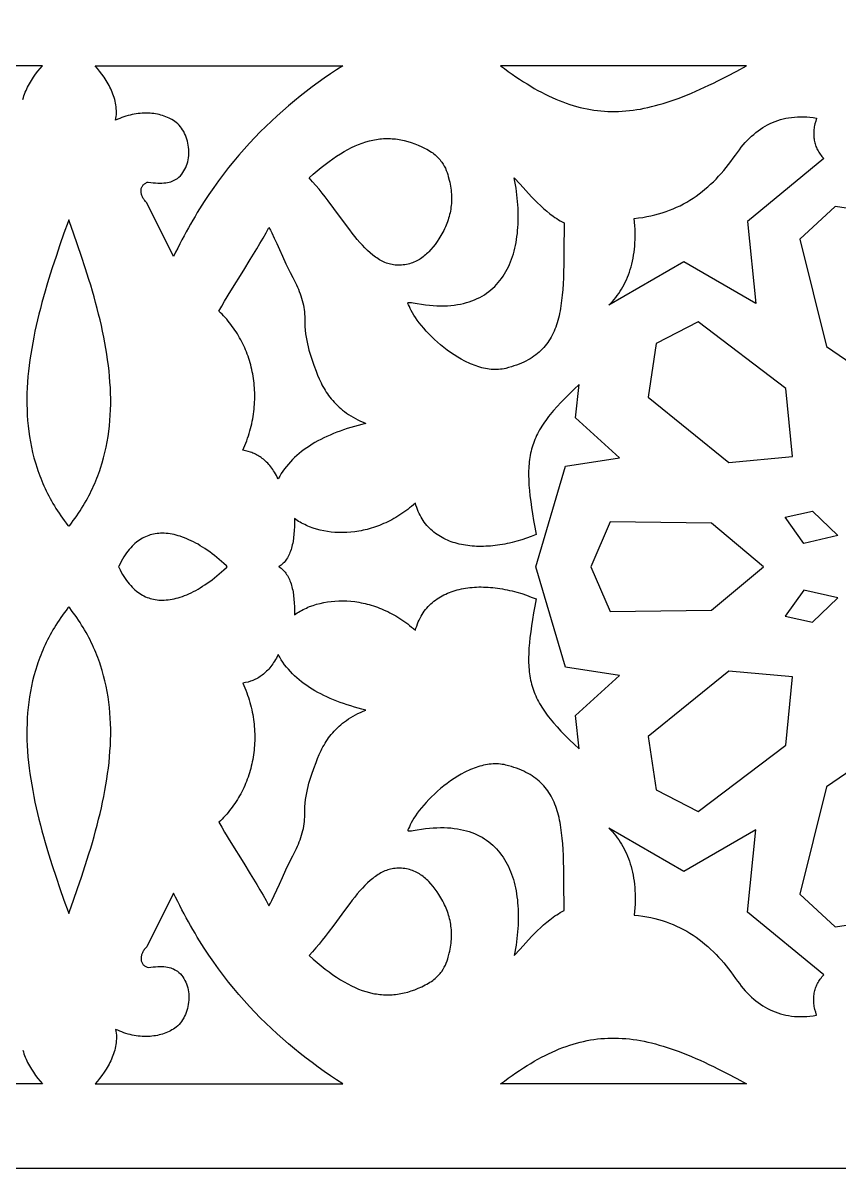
# Model space of a CAD drawing. Extents: x -580 to 580, y -400 to 400.
# Drawn here: x 354.8 to 402.9, y -365 to -297.5 of the extents above; entities that cross this region are included whole.
import ezdxf

# ---------------------------------------------------------------- set-up
doc = ezdxf.new("R2010")
doc.units = 0
doc.layers.add('LAYER_1', color=18, linetype='CONTINUOUS')
doc.layers.add('LAYER_2', color=174, linetype='CONTINUOUS')

msp = doc.modelspace()

# ---------------------------------------------------------------- linework, layer by layer
at = {"layer": 'LAYER_1'}
for points in [[(354.78, -302.03), (354.811, -301.923), (354.845, -301.817), (354.882, -301.712), (354.923, -301.608), (354.967, -301.505), (355.013, -301.403), (355.062, -301.303), (355.114, -301.203), (355.168, -301.105), (355.283, -300.912), (355.405, -300.726), (355.533, -300.545), (355.665, -300.37), (355.801, -300.202), (355.94, -300.041), (341.341, -300.041)], [(354.78, -358.051), (354.811, -358.158), (354.845, -358.264), (354.882, -358.369), (354.923, -358.473), (354.967, -358.576), (355.013, -358.678), (355.062, -358.779), (355.114, -358.878), (355.168, -358.976), (355.283, -359.169), (355.405, -359.356), (355.533, -359.537), (355.665, -359.711), (355.801, -359.879), (355.94, -360.041), (341.341, -360.041)]]:
    msp.add_lwpolyline(points, dxfattribs=at)
for points in [[(373.63, -300.041), (373.265, -300.282), (372.902, -300.528), (372.542, -300.779), (372.184, -301.035), (371.829, -301.297), (371.477, -301.565), (371.128, -301.838), (370.782, -302.118), (370.438, -302.405), (370.099, -302.698), (369.762, -302.998), (369.429, -303.305), (369.1, -303.619), (368.774, -303.941), (368.452, -304.271), (368.134, -304.609), (367.82, -304.955), (367.51, -305.31), (367.204, -305.673), (366.903, -306.045), (366.606, -306.426), (366.314, -306.817), (366.026, -307.217), (365.743, -307.627), (365.465, -308.047), (365.328, -308.261), (365.192, -308.478), (365.058, -308.697), (364.925, -308.919), (364.793, -309.143), (364.662, -309.37), (364.533, -309.6), (364.405, -309.833), (364.278, -310.068), (364.153, -310.307), (364.029, -310.548), (363.906, -310.792), (363.785, -311.039), (363.666, -311.289), (362.083, -308.114), (362.043, -308.075), (362.005, -308.035), (361.969, -307.994), (361.936, -307.952), (361.906, -307.909), (361.878, -307.865), (361.852, -307.82), (361.829, -307.775), (361.809, -307.73), (361.791, -307.685), (361.776, -307.639), (361.764, -307.593), (361.755, -307.548), (361.748, -307.503), (361.745, -307.458), (361.744, -307.414), (361.746, -307.371), (361.751, -307.328), (361.76, -307.286), (361.771, -307.246), (361.786, -307.207), (361.803, -307.169), (361.824, -307.133), (361.848, -307.098), (361.876, -307.065), (361.907, -307.034), (361.941, -307.005), (361.979, -306.978), (362.02, -306.954), (362.064, -306.932), (362.113, -306.912), (362.164, -306.895), (362.315, -306.918), (362.459, -306.936), (362.597, -306.949), (362.729, -306.957), (362.855, -306.96), (362.975, -306.959), (363.089, -306.952), (363.198, -306.941), (363.302, -306.925), (363.4, -306.904), (363.494, -306.879), (363.582, -306.848), (363.666, -306.813), (363.744, -306.773), (363.819, -306.729), (363.889, -306.679), (363.98, -306.604), (364.063, -306.523), (364.141, -306.436), (364.211, -306.344), (364.275, -306.246), (364.332, -306.144), (364.382, -306.039), (364.426, -305.929), (364.464, -305.816), (364.496, -305.701), (364.521, -305.583), (364.54, -305.463), (364.553, -305.341), (364.56, -305.219), (364.561, -305.096), (364.556, -304.973), (364.545, -304.85), (364.528, -304.728), (364.506, -304.606), (364.478, -304.487), (364.445, -304.369), (364.406, -304.253), (364.362, -304.141), (364.312, -304.032), (364.257, -303.926), (364.197, -303.824), (364.132, -303.727), (364.062, -303.635), (363.986, -303.549), (363.906, -303.468), (363.821, -303.393), (363.731, -303.325), (363.651, -303.272), (363.568, -303.221), (363.483, -303.174), (363.394, -303.129), (363.303, -303.087), (363.21, -303.048), (363.114, -303.013), (363.016, -302.98), (362.915, -302.951), (362.813, -302.925), (362.708, -302.902), (362.602, -302.883), (362.494, -302.866), (362.384, -302.854), (362.273, -302.844), (362.16, -302.839), (362.046, -302.836), (361.931, -302.838), (361.815, -302.843), (361.697, -302.851), (361.579, -302.864), (361.46, -302.88), (361.34, -302.9), (361.22, -302.923), (361.099, -302.951), (360.977, -302.983), (360.856, -303.018), (360.734, -303.058), (360.612, -303.102), (360.49, -303.149), (360.369, -303.201), (360.247, -303.258), (360.267, -303.143), (360.28, -303.029), (360.289, -302.915), (360.293, -302.802), (360.291, -302.69), (360.286, -302.578), (360.275, -302.467), (360.26, -302.356), (360.241, -302.247), (360.218, -302.138), (360.191, -302.03), (360.161, -301.923), (360.127, -301.817), (360.089, -301.712), (360.049, -301.608), (360.005, -301.505), (359.958, -301.403), (359.909, -301.303), (359.857, -301.203), (359.803, -301.105), (359.689, -300.912), (359.567, -300.726), (359.439, -300.545), (359.306, -300.37), (359.17, -300.202), (359.032, -300.041)], [(382.936, -300.041), (383.164, -300.212), (383.391, -300.378), (383.615, -300.538), (383.838, -300.692), (384.058, -300.84), (384.277, -300.983), (384.494, -301.12), (384.71, -301.251), (384.924, -301.377), (385.137, -301.497), (385.349, -301.611), (385.559, -301.72), (385.768, -301.823), (385.977, -301.921), (386.184, -302.013), (386.391, -302.099), (386.597, -302.18), (386.803, -302.256), (387.008, -302.326), (387.213, -302.39), (387.417, -302.449), (387.622, -302.503), (387.826, -302.551), (388.031, -302.593), (388.235, -302.631), (388.44, -302.662), (388.645, -302.689), (388.851, -302.71), (389.058, -302.726), (389.265, -302.737), (389.472, -302.742), (389.681, -302.742), (389.891, -302.736), (390.101, -302.726), (390.313, -302.71), (390.526, -302.689), (390.741, -302.662), (390.957, -302.631), (391.175, -302.594), (391.394, -302.552), (391.615, -302.505), (391.838, -302.453), (392.063, -302.396), (392.291, -302.334), (392.52, -302.266), (392.752, -302.194), (392.986, -302.116), (393.222, -302.034), (393.462, -301.946), (393.703, -301.853), (393.948, -301.756), (394.196, -301.653), (394.447, -301.546), (394.7, -301.433), (394.957, -301.316), (395.218, -301.194), (395.481, -301.066), (395.749, -300.934), (396.02, -300.797), (396.294, -300.656), (396.855, -300.358), (397.432, -300.041)], [(389.319, -314.152), (389.424, -314.044), (389.526, -313.934), (389.624, -313.82), (389.719, -313.703), (389.811, -313.583), (389.899, -313.46), (389.984, -313.334), (390.065, -313.205), (390.143, -313.072), (390.216, -312.937), (390.287, -312.798), (390.353, -312.655), (390.415, -312.509), (390.474, -312.36), (390.529, -312.207), (390.58, -312.051), (390.627, -311.891), (390.669, -311.728), (390.708, -311.561), (390.743, -311.39), (390.773, -311.215), (390.799, -311.037), (390.821, -310.855), (390.839, -310.669), (390.852, -310.479), (390.861, -310.286), (390.865, -310.088), (390.865, -309.886), (390.86, -309.68), (390.851, -309.47), (390.837, -309.256), (390.818, -309.038), (391.068, -309.011), (391.312, -308.978), (391.552, -308.937), (391.788, -308.891), (392.019, -308.837), (392.245, -308.778), (392.467, -308.711), (392.685, -308.639), (392.898, -308.561), (393.107, -308.476), (393.312, -308.386), (393.513, -308.29), (393.71, -308.188), (393.903, -308.081), (394.092, -307.968), (394.277, -307.85), (394.459, -307.726), (394.637, -307.597), (394.811, -307.464), (394.982, -307.325), (395.15, -307.181), (395.314, -307.032), (395.475, -306.879), (395.632, -306.721), (395.787, -306.559), (395.938, -306.392), (396.086, -306.221), (396.232, -306.046), (396.374, -305.866), (396.514, -305.683), (396.651, -305.496), (396.785, -305.305), (396.896, -305.148), (397.008, -304.997), (397.123, -304.851), (397.239, -304.71), (397.357, -304.575), (397.478, -304.445), (397.601, -304.321), (397.726, -304.202), (397.853, -304.088), (397.983, -303.98), (398.115, -303.878), (398.25, -303.781), (398.387, -303.69), (398.527, -303.605), (398.67, -303.526), (398.815, -303.453), (398.963, -303.386), (399.114, -303.325), (399.268, -303.269), (399.425, -303.22), (399.585, -303.178), (399.748, -303.141), (399.914, -303.111), (400.084, -303.087), (400.257, -303.069), (400.433, -303.058), (400.612, -303.053), (400.795, -303.055), (400.981, -303.064), (401.171, -303.079), (401.365, -303.101), (401.562, -303.13), (401.506, -303.306), (401.461, -303.477), (401.443, -303.562), (401.427, -303.646), (401.414, -303.729), (401.404, -303.811), (401.397, -303.892), (401.392, -303.972), (401.39, -304.051), (401.39, -304.13), (401.394, -304.207), (401.4, -304.284), (401.409, -304.36), (401.421, -304.434), (401.435, -304.508), (401.452, -304.581), (401.472, -304.654), (401.495, -304.725), (401.52, -304.795), (401.548, -304.865), (401.579, -304.933), (401.612, -305.001), (401.649, -305.068), (401.688, -305.134), (401.729, -305.199), (401.774, -305.263), (401.821, -305.326), (401.871, -305.389), (401.924, -305.45), (401.979, -305.511), (397.481, -309.214), (397.981, -314.064), (393.733, -311.595)], [(371.661, -306.657), (371.899, -306.441), (372.134, -306.235), (372.366, -306.041), (372.596, -305.857), (372.823, -305.683), (373.048, -305.521), (373.271, -305.368), (373.492, -305.227), (373.711, -305.096), (373.928, -304.975), (374.144, -304.865), (374.358, -304.766), (374.571, -304.677), (374.782, -304.598), (374.992, -304.529), (375.201, -304.471), (375.409, -304.423), (375.513, -304.403), (375.617, -304.386), (375.72, -304.371), (375.823, -304.358), (375.926, -304.348), (376.029, -304.341), (376.132, -304.336), (376.235, -304.334), (376.337, -304.334), (376.44, -304.337), (376.542, -304.342), (376.645, -304.35), (376.747, -304.36), (376.85, -304.373), (376.952, -304.388), (377.054, -304.406), (377.259, -304.449), (377.465, -304.502), (377.67, -304.565), (377.876, -304.638), (378.083, -304.721), (378.29, -304.813), (378.498, -304.916), (378.595, -304.967), (378.686, -305.02), (378.774, -305.074), (378.856, -305.129), (378.934, -305.185), (379.009, -305.241), (379.079, -305.299), (379.145, -305.357), (379.207, -305.417), (379.266, -305.476), (379.321, -305.537), (379.372, -305.597), (379.421, -305.658), (379.466, -305.72), (379.548, -305.843), (379.62, -305.966), (379.681, -306.089), (379.734, -306.211), (379.78, -306.332), (379.82, -306.45), (379.854, -306.565), (379.911, -306.784), (379.939, -306.904), (379.964, -307.023), (379.985, -307.141), (380.003, -307.258), (380.018, -307.374), (380.03, -307.49), (380.039, -307.605), (380.044, -307.719), (380.046, -307.832), (380.046, -307.945), (380.042, -308.056), (380.035, -308.167), (380.025, -308.277), (380.012, -308.387), (379.997, -308.496), (379.978, -308.604), (379.956, -308.711), (379.932, -308.818), (379.904, -308.924), (379.874, -309.029), (379.841, -309.133), (379.806, -309.237), (379.767, -309.34), (379.726, -309.443), (379.682, -309.545), (379.635, -309.646), (379.586, -309.747), (379.534, -309.847), (379.48, -309.946), (379.423, -310.045), (379.301, -310.241), (379.189, -310.408), (379.074, -310.569), (378.955, -310.722), (378.833, -310.868), (378.706, -311.006), (378.641, -311.072), (378.574, -311.135), (378.507, -311.196), (378.438, -311.255), (378.367, -311.31), (378.296, -311.364), (378.222, -311.414), (378.147, -311.462), (378.071, -311.507), (377.992, -311.549), (377.912, -311.589), (377.83, -311.625), (377.747, -311.658), (377.661, -311.687), (377.574, -311.714), (377.484, -311.737), (377.393, -311.756), (377.299, -311.772), (377.203, -311.784), (377.105, -311.793), (377.005, -311.798), (376.902, -311.799), (376.811, -311.796), (376.721, -311.789), (376.632, -311.779), (376.544, -311.764), (376.457, -311.746), (376.371, -311.724), (376.286, -311.698), (376.202, -311.669), (376.118, -311.637), (376.036, -311.601), (375.954, -311.561), (375.873, -311.519), (375.793, -311.473), (375.713, -311.424), (375.634, -311.373), (375.555, -311.318), (375.477, -311.26), (375.4, -311.2), (375.246, -311.071), (375.094, -310.932), (374.942, -310.783), (374.792, -310.624), (374.642, -310.458), (374.492, -310.283), (374.343, -310.101), (374.192, -309.912), (374.041, -309.717), (373.735, -309.31), (373.1, -308.447), (372.765, -308.001), (372.592, -307.776), (372.415, -307.551), (372.234, -307.325), (372.048, -307.101), (371.857, -306.878)], [(378.027, -314.056), (378.27, -314.096), (378.507, -314.129), (378.738, -314.155), (378.964, -314.174), (379.184, -314.186), (379.398, -314.191), (379.608, -314.19), (379.811, -314.182), (380.009, -314.168), (380.202, -314.147), (380.39, -314.12), (380.572, -314.087), (380.749, -314.048), (380.921, -314.003), (381.087, -313.953), (381.249, -313.896), (381.405, -313.835), (381.556, -313.767), (381.703, -313.695), (381.844, -313.617), (381.98, -313.534), (382.112, -313.446), (382.239, -313.353), (382.36, -313.255), (382.477, -313.153), (382.59, -313.046), (382.697, -312.935), (382.8, -312.819), (382.899, -312.699), (382.992, -312.575), (383.082, -312.446), (383.166, -312.314), (383.247, -312.178), (383.322, -312.039), (383.394, -311.895), (383.461, -311.749), (383.524, -311.598), (383.582, -311.445), (383.637, -311.288), (383.687, -311.128), (383.733, -310.966), (383.775, -310.8), (383.812, -310.632), (383.846, -310.461), (383.876, -310.288), (383.902, -310.112), (383.924, -309.934), (383.942, -309.753), (383.956, -309.571), (383.967, -309.386), (383.974, -309.2), (383.977, -309.012), (383.976, -308.822), (383.972, -308.631), (383.964, -308.438), (383.953, -308.244), (383.938, -308.049), (383.919, -307.853), (383.897, -307.655), (383.872, -307.457), (383.844, -307.258), (383.812, -307.058), (383.777, -306.858), (383.738, -306.657), (384.086, -307.032), (384.427, -307.403), (384.766, -307.767), (384.937, -307.944), (385.11, -308.118), (385.286, -308.287), (385.467, -308.452), (385.652, -308.611), (385.842, -308.764), (386.039, -308.911), (386.14, -308.982), (386.243, -309.051), (386.347, -309.118), (386.454, -309.182), (386.563, -309.245), (386.675, -309.306), (386.671, -311.013), (386.667, -311.412), (386.661, -311.799), (386.652, -312.175), (386.64, -312.54), (386.622, -312.893), (386.599, -313.236), (386.57, -313.567), (386.535, -313.886), (386.491, -314.194), (386.466, -314.344), (386.44, -314.491), (386.41, -314.635), (386.379, -314.777), (386.345, -314.915), (386.308, -315.051), (386.269, -315.184), (386.227, -315.313), (386.182, -315.441), (386.135, -315.565), (386.084, -315.686), (386.03, -315.805), (385.973, -315.92), (385.913, -316.033), (385.85, -316.143), (385.782, -316.25), (385.712, -316.354), (385.638, -316.455), (385.56, -316.554), (385.478, -316.649), (385.392, -316.742), (385.302, -316.832), (385.208, -316.918), (385.11, -317.002), (385.007, -317.084), (384.901, -317.162), (384.789, -317.237), (384.673, -317.31), (384.553, -317.379), (384.428, -317.446), (384.297, -317.51), (384.162, -317.571), (384.022, -317.629), (383.877, -317.684), (383.726, -317.736), (383.57, -317.785), (383.409, -317.832), (383.242, -317.875), (383.137, -317.899), (383.031, -317.917), (382.924, -317.931), (382.816, -317.941), (382.708, -317.946), (382.599, -317.947), (382.489, -317.943), (382.379, -317.935), (382.269, -317.923), (382.159, -317.907), (382.048, -317.888), (381.937, -317.865), (381.826, -317.838), (381.715, -317.808), (381.604, -317.774), (381.494, -317.737), (381.383, -317.697), (381.273, -317.654), (381.163, -317.608), (381.053, -317.559), (380.944, -317.508), (380.835, -317.454), (380.619, -317.338), (380.406, -317.214), (380.197, -317.082), (379.991, -316.942), (379.79, -316.796), (379.594, -316.645), (379.403, -316.49), (379.219, -316.331), (379.041, -316.169), (378.87, -316.005), (378.707, -315.841), (378.552, -315.677), (378.406, -315.513), (378.269, -315.352), (378.142, -315.193), (378.025, -315.038), (377.919, -314.887), (377.825, -314.742), (377.742, -314.603), (377.672, -314.471), (377.615, -314.348), (377.587, -314.284), (377.558, -314.227), (377.508, -314.133), (377.489, -314.095), (377.476, -314.063), (377.471, -314.037), (377.472, -314.026), (377.475, -314.017), (377.482, -314.009), (377.491, -314.003), (377.518, -313.994), (377.559, -313.991), (377.616, -313.994), (377.69, -314.001), (377.782, -314.015)], [(406.988, -315.054), (405.441, -308.75), (402.647, -308.347), (400.58, -310.262), (402.151, -316.596), (405.185, -318.67)], [(357.486, -327.127), (357.516, -327.163), (357.539, -327.134), (357.648, -326.992), (357.754, -326.848), (357.858, -326.705), (357.958, -326.561), (358.056, -326.416), (358.151, -326.271), (358.243, -326.126), (358.332, -325.981), (358.418, -325.835), (358.502, -325.688), (358.583, -325.542), (358.662, -325.394), (358.737, -325.247), (358.811, -325.099), (358.881, -324.951), (358.95, -324.802), (359.015, -324.653), (359.078, -324.504), (359.139, -324.354), (359.197, -324.203), (359.253, -324.053), (359.307, -323.902), (359.357, -323.753), (359.454, -323.446), (359.541, -323.14), (359.619, -322.833), (359.688, -322.524), (359.749, -322.213), (359.802, -321.901), (359.846, -321.587), (359.883, -321.271), (359.912, -320.954), (359.934, -320.635), (359.948, -320.314), (359.955, -319.993), (359.955, -319.669), (359.948, -319.345), (359.935, -319.018), (359.915, -318.691), (359.889, -318.362), (359.857, -318.032), (359.819, -317.701), (359.776, -317.369), (359.727, -317.036), (359.672, -316.702), (359.612, -316.367), (359.548, -316.031), (359.479, -315.694), (359.405, -315.357), (359.327, -315.019), (359.244, -314.681), (359.158, -314.342), (359.068, -314.002), (358.974, -313.662), (358.877, -313.322), (358.777, -312.982), (358.674, -312.642), (358.46, -311.96), (358.237, -311.278), (358.006, -310.597), (357.769, -309.918), (357.528, -309.239), (357.488, -309.129), (357.486, -309.134), (357.483, -309.129), (357.443, -309.239), (357.202, -309.918), (356.966, -310.597), (356.735, -311.278), (356.512, -311.96), (356.297, -312.642), (356.194, -312.982), (356.094, -313.322), (355.997, -313.662), (355.904, -314.002), (355.814, -314.342), (355.727, -314.681), (355.645, -315.019), (355.567, -315.357), (355.493, -315.694), (355.424, -316.031), (355.359, -316.367), (355.299, -316.702), (355.245, -317.036), (355.196, -317.369), (355.152, -317.701), (355.114, -318.032), (355.082, -318.362), (355.056, -318.691), (355.036, -319.018), (355.023, -319.345), (355.016, -319.669), (355.017, -319.993), (355.024, -320.314), (355.038, -320.635), (355.059, -320.954), (355.089, -321.271), (355.125, -321.587), (355.17, -321.901), (355.223, -322.213), (355.284, -322.524), (355.353, -322.833), (355.431, -323.14), (355.517, -323.446), (355.614, -323.753), (355.664, -323.902), (355.718, -324.053), (355.774, -324.203), (355.832, -324.354), (355.893, -324.504), (355.956, -324.653), (356.022, -324.802), (356.09, -324.951), (356.161, -325.099), (356.234, -325.247), (356.31, -325.394), (356.388, -325.542), (356.469, -325.688), (356.553, -325.835), (356.64, -325.981), (356.729, -326.126), (356.821, -326.271), (356.916, -326.416), (357.013, -326.561), (357.114, -326.705), (357.217, -326.848), (357.323, -326.992), (357.433, -327.134), (357.455, -327.163)], [(366.331, -314.505), (366.499, -314.213), (366.673, -313.917), (367.037, -313.316), (367.799, -312.084), (368.185, -311.46), (368.565, -310.832), (368.751, -310.519), (368.933, -310.205), (369.11, -309.893), (369.282, -309.582), (369.365, -309.736), (369.444, -309.888), (369.593, -310.195), (369.74, -310.516), (369.897, -310.866), (370.075, -311.259), (370.284, -311.708), (370.536, -312.229), (370.682, -312.521), (370.843, -312.836), (370.904, -312.96), (370.963, -313.086), (371.019, -313.215), (371.072, -313.345), (371.121, -313.476), (371.167, -313.609), (371.209, -313.742), (371.247, -313.876), (371.281, -314.011), (371.311, -314.146), (371.336, -314.281), (371.358, -314.415), (371.374, -314.549), (371.386, -314.682), (371.393, -314.814), (371.395, -314.944), (371.397, -315.181), (371.407, -315.408), (371.423, -315.627), (371.446, -315.838), (371.474, -316.041), (371.508, -316.239), (371.547, -316.43), (371.591, -316.617), (371.639, -316.8), (371.691, -316.98), (371.746, -317.157), (371.804, -317.332), (371.927, -317.681), (372.057, -318.033), (372.149, -318.268), (372.246, -318.499), (372.352, -318.726), (372.408, -318.837), (372.467, -318.947), (372.528, -319.056), (372.592, -319.164), (372.659, -319.27), (372.728, -319.375), (372.801, -319.478), (372.878, -319.58), (372.957, -319.681), (373.041, -319.779), (373.128, -319.877), (373.219, -319.972), (373.314, -320.066), (373.413, -320.158), (373.517, -320.249), (373.626, -320.338), (373.739, -320.425), (373.857, -320.51), (373.979, -320.593), (374.108, -320.674), (374.241, -320.753), (374.38, -320.83), (374.524, -320.905), (374.674, -320.978), (374.831, -321.049), (374.993, -321.118), (374.765, -321.175), (374.541, -321.234), (374.321, -321.295), (374.104, -321.36), (373.892, -321.426), (373.683, -321.496), (373.479, -321.569), (373.278, -321.644), (373.082, -321.722), (372.89, -321.803), (372.702, -321.886), (372.519, -321.973), (372.339, -322.063), (372.164, -322.156), (371.994, -322.251), (371.828, -322.35), (371.667, -322.452), (371.51, -322.557), (371.358, -322.666), (371.211, -322.777), (371.068, -322.892), (370.93, -323.01), (370.797, -323.132), (370.669, -323.256), (370.546, -323.385), (370.428, -323.516), (370.315, -323.651), (370.207, -323.79), (370.105, -323.932), (370.008, -324.078), (369.916, -324.228), (369.829, -324.381), (369.777, -324.281), (369.725, -324.184), (369.671, -324.091), (369.617, -324.001), (369.561, -323.915), (369.505, -323.833), (369.447, -323.753), (369.389, -323.677), (369.33, -323.604), (369.27, -323.534), (369.209, -323.468), (369.147, -323.404), (369.084, -323.344), (369.02, -323.286), (368.956, -323.232), (368.891, -323.18), (368.825, -323.131), (368.758, -323.085), (368.69, -323.042), (368.622, -323.001), (368.552, -322.963), (368.483, -322.928), (368.412, -322.895), (368.341, -322.865), (368.269, -322.837), (368.196, -322.811), (368.049, -322.767), (367.899, -322.732), (367.747, -322.705), (367.809, -322.564), (367.868, -322.422), (367.924, -322.28), (367.977, -322.137), (368.027, -321.995), (368.075, -321.852), (368.119, -321.71), (368.161, -321.567), (368.199, -321.424), (368.235, -321.281), (368.268, -321.138), (368.298, -320.995), (368.325, -320.853), (368.35, -320.71), (368.372, -320.568), (368.391, -320.426), (368.407, -320.284), (368.42, -320.142), (368.431, -320.001), (368.439, -319.86), (368.444, -319.719), (368.447, -319.579), (368.447, -319.439), (368.444, -319.299), (368.439, -319.161), (368.431, -319.022), (368.42, -318.885), (368.407, -318.748), (368.391, -318.611), (368.373, -318.475), (368.352, -318.34), (368.329, -318.206), (368.303, -318.072), (368.274, -317.94), (368.243, -317.808), (368.21, -317.677), (368.174, -317.547), (368.136, -317.417), (368.095, -317.289), (368.052, -317.162), (368.006, -317.036), (367.958, -316.911), (367.908, -316.787), (367.856, -316.664), (367.801, -316.543), (367.743, -316.423), (367.684, -316.304), (367.622, -316.186), (367.557, -316.069), (367.491, -315.954), (367.422, -315.841), (367.351, -315.728), (367.278, -315.618), (367.203, -315.508), (367.125, -315.4), (367.045, -315.294), (366.963, -315.19), (366.879, -315.087), (366.793, -314.985), (366.705, -314.886), (366.614, -314.788), (366.522, -314.692), (366.427, -314.597)], [(399.752, -319.057), (394.572, -315.14), (392.1, -316.415), (391.637, -319.564), (396.388, -323.415), (400.144, -323.073)], [(369.866, -329.558), (369.875, -329.563), (369.866, -329.569), (369.884, -329.569), (369.948, -329.612), (370.01, -329.658), (370.069, -329.709), (370.126, -329.763), (370.18, -329.82), (370.232, -329.881), (370.281, -329.946), (370.327, -330.013), (370.371, -330.084), (370.412, -330.158), (370.452, -330.235), (370.488, -330.315), (370.523, -330.398), (370.555, -330.484), (370.585, -330.572), (370.613, -330.663), (370.638, -330.756), (370.661, -330.852), (370.683, -330.95), (370.702, -331.051), (370.734, -331.258), (370.758, -331.474), (370.774, -331.697), (370.784, -331.926), (370.786, -332.162), (370.781, -332.403), (370.863, -332.346), (370.947, -332.29), (371.033, -332.237), (371.121, -332.185), (371.21, -332.135), (371.301, -332.088), (371.394, -332.042), (371.488, -331.998), (371.584, -331.956), (371.681, -331.917), (371.88, -331.844), (372.085, -331.779), (372.294, -331.722), (372.509, -331.675), (372.727, -331.636), (372.95, -331.606), (373.176, -331.585), (373.405, -331.574), (373.638, -331.572), (373.873, -331.579), (374.11, -331.596), (374.349, -331.623), (374.59, -331.66), (374.711, -331.683), (374.831, -331.708), (374.953, -331.735), (375.074, -331.765), (375.195, -331.798), (375.317, -331.833), (375.438, -331.871), (375.56, -331.912), (375.681, -331.955), (375.802, -332.001), (375.924, -332.05), (376.044, -332.101), (376.165, -332.155), (376.285, -332.212), (376.405, -332.272), (376.525, -332.335), (376.644, -332.4), (376.763, -332.468), (376.881, -332.54), (376.999, -332.614), (377.116, -332.691), (377.232, -332.77), (377.348, -332.853), (377.462, -332.939), (377.576, -333.028), (377.69, -333.12), (377.802, -333.214), (377.914, -333.312), (377.95, -333.184), (377.99, -333.059), (378.034, -332.937), (378.081, -332.819), (378.132, -332.705), (378.187, -332.594), (378.245, -332.487), (378.307, -332.383), (378.372, -332.282), (378.44, -332.185), (378.511, -332.091), (378.586, -332.001), (378.664, -331.914), (378.744, -331.83), (378.828, -331.75), (378.914, -331.672), (379.003, -331.599), (379.095, -331.528), (379.19, -331.461), (379.287, -331.396), (379.386, -331.335), (379.488, -331.278), (379.592, -331.223), (379.699, -331.172), (379.808, -331.123), (379.919, -331.078), (380.032, -331.036), (380.147, -330.997), (380.264, -330.961), (380.383, -330.928), (380.503, -330.898), (380.626, -330.87), (380.75, -330.846), (380.875, -330.825), (381.002, -330.807), (381.131, -330.792), (381.261, -330.779), (381.392, -330.77), (381.524, -330.763), (381.658, -330.759), (381.792, -330.758), (381.928, -330.76), (382.065, -330.764), (382.202, -330.772), (382.34, -330.782), (382.479, -330.794), (382.619, -330.81), (382.759, -330.828), (382.9, -330.849), (383.041, -330.872), (383.183, -330.898), (383.325, -330.927), (383.467, -330.958), (383.609, -330.992), (383.894, -331.067), (384.179, -331.152), (384.462, -331.247), (384.745, -331.352), (385.026, -331.466), (384.949, -331.888), (384.879, -332.291), (384.815, -332.676), (384.758, -333.044), (384.709, -333.396), (384.667, -333.733), (384.633, -334.056), (384.608, -334.366), (384.592, -334.663), (384.585, -334.95), (384.585, -335.089), (384.588, -335.226), (384.593, -335.36), (384.6, -335.492), (384.611, -335.622), (384.624, -335.751), (384.639, -335.877), (384.658, -336.001), (384.679, -336.124), (384.703, -336.245), (384.73, -336.365), (384.76, -336.484), (384.793, -336.601), (384.829, -336.718), (384.868, -336.833), (384.91, -336.948), (384.956, -337.062), (385.005, -337.175), (385.057, -337.288), (385.112, -337.4), (385.171, -337.513), (385.233, -337.625), (385.299, -337.737), (385.368, -337.849), (385.441, -337.962), (385.517, -338.075), (385.597, -338.188), (385.681, -338.302), (385.769, -338.417), (385.86, -338.532), (386.055, -338.766), (386.265, -339.005), (386.492, -339.249), (386.735, -339.5), (386.996, -339.758), (387.274, -340.025), (387.57, -340.301), (387.355, -338.334), (389.938, -335.98), (386.752, -335.483), (385.019, -329.563), (386.752, -323.643), (389.938, -323.146), (387.355, -320.793), (387.57, -318.826), (387.274, -319.102), (386.996, -319.369), (386.735, -319.627), (386.492, -319.878), (386.265, -320.122), (386.055, -320.361), (385.86, -320.595), (385.769, -320.71), (385.681, -320.825), (385.597, -320.939), (385.517, -321.052), (385.441, -321.165), (385.368, -321.277), (385.299, -321.39), (385.233, -321.502), (385.171, -321.614), (385.112, -321.726), (385.057, -321.839), (385.005, -321.952), (384.956, -322.065), (384.91, -322.179), (384.868, -322.294), (384.829, -322.409), (384.793, -322.525), (384.76, -322.643), (384.73, -322.761), (384.703, -322.881), (384.679, -323.003), (384.658, -323.125), (384.639, -323.25), (384.624, -323.376), (384.611, -323.504), (384.6, -323.634), (384.593, -323.767), (384.588, -323.901), (384.585, -324.038), (384.585, -324.177), (384.592, -324.463), (384.608, -324.761), (384.633, -325.071), (384.667, -325.394), (384.709, -325.731), (384.758, -326.083), (384.815, -326.451), (384.879, -326.836), (384.949, -327.239), (385.026, -327.66), (384.745, -327.775), (384.462, -327.879), (384.179, -327.974), (383.894, -328.06), (383.609, -328.135), (383.467, -328.169), (383.325, -328.2), (383.183, -328.228), (383.041, -328.254), (382.9, -328.278), (382.759, -328.299), (382.619, -328.317), (382.479, -328.332), (382.34, -328.345), (382.202, -328.355), (382.065, -328.362), (381.928, -328.367), (381.792, -328.368), (381.658, -328.367), (381.524, -328.364), (381.392, -328.357), (381.261, -328.347), (381.131, -328.335), (381.002, -328.32), (380.875, -328.301), (380.75, -328.28), (380.626, -328.256), (380.503, -328.229), (380.383, -328.199), (380.264, -328.166), (380.147, -328.13), (380.032, -328.091), (379.919, -328.049), (379.808, -328.003), (379.699, -327.955), (379.592, -327.904), (379.488, -327.849), (379.386, -327.791), (379.287, -327.73), (379.19, -327.666), (379.095, -327.599), (379.003, -327.528), (378.914, -327.454), (378.828, -327.377), (378.744, -327.297), (378.664, -327.213), (378.586, -327.126), (378.511, -327.035), (378.44, -326.942), (378.372, -326.845), (378.307, -326.744), (378.245, -326.64), (378.187, -326.532), (378.132, -326.422), (378.081, -326.307), (378.034, -326.189), (377.99, -326.068), (377.95, -325.943), (377.914, -325.814), (377.802, -325.912), (377.69, -326.007), (377.576, -326.099), (377.462, -326.188), (377.348, -326.273), (377.232, -326.356), (377.116, -326.436), (376.999, -326.513), (376.881, -326.587), (376.763, -326.658), (376.644, -326.727), (376.525, -326.792), (376.405, -326.855), (376.285, -326.914), (376.165, -326.971), (376.044, -327.026), (375.924, -327.077), (375.802, -327.126), (375.681, -327.172), (375.56, -327.215), (375.438, -327.256), (375.317, -327.294), (375.195, -327.329), (375.074, -327.362), (374.953, -327.392), (374.831, -327.419), (374.711, -327.444), (374.59, -327.466), (374.349, -327.503), (374.11, -327.53), (373.873, -327.547), (373.638, -327.555), (373.405, -327.553), (373.176, -327.541), (372.95, -327.521), (372.727, -327.491), (372.509, -327.452), (372.294, -327.404), (372.085, -327.348), (371.88, -327.283), (371.681, -327.21), (371.584, -327.17), (371.488, -327.129), (371.394, -327.085), (371.301, -327.039), (371.21, -326.991), (371.121, -326.942), (371.033, -326.89), (370.947, -326.836), (370.863, -326.781), (370.781, -326.724), (370.786, -326.965), (370.784, -327.2), (370.774, -327.43), (370.758, -327.653), (370.734, -327.868), (370.702, -328.076), (370.683, -328.176), (370.661, -328.274), (370.638, -328.37), (370.613, -328.464), (370.585, -328.555), (370.555, -328.643), (370.523, -328.729), (370.488, -328.812), (370.452, -328.891), (370.412, -328.969), (370.371, -329.043), (370.327, -329.113), (370.281, -329.181), (370.232, -329.245), (370.18, -329.306), (370.126, -329.364), (370.069, -329.418), (370.01, -329.468), (369.948, -329.515), (369.884, -329.558)], [(402.812, -327.732), (400.802, -328.187), (399.703, -326.645), (401.324, -326.289)], [(398.434, -329.563), (395.367, -326.993), (389.4, -326.915), (388.245, -329.563), (389.4, -332.212), (395.367, -332.134)], [(361.134, -330.676), (361.218, -330.765), (361.302, -330.849), (361.388, -330.927), (361.474, -330.999), (361.561, -331.067), (361.649, -331.129), (361.738, -331.186), (361.827, -331.239), (361.918, -331.286), (362.01, -331.33), (362.103, -331.369), (362.197, -331.404), (362.292, -331.434), (362.389, -331.461), (362.487, -331.483), (362.587, -331.501), (362.689, -331.516), (362.793, -331.526), (362.898, -331.532), (363.005, -331.533), (363.115, -331.531), (363.226, -331.524), (363.339, -331.513), (363.454, -331.498), (363.571, -331.478), (363.69, -331.454), (363.811, -331.425), (363.933, -331.392), (364.057, -331.354), (364.183, -331.311), (364.311, -331.264), (364.439, -331.212), (364.57, -331.155), (364.701, -331.094), (364.834, -331.028), (364.968, -330.957), (365.103, -330.882), (365.239, -330.801), (365.375, -330.717), (365.513, -330.627), (365.651, -330.533), (365.79, -330.434), (365.929, -330.33), (366.069, -330.222), (366.209, -330.109), (366.35, -329.992), (366.49, -329.87), (366.631, -329.744), (366.772, -329.613), (366.824, -329.563), (366.772, -329.514), (366.631, -329.383), (366.49, -329.256), (366.35, -329.135), (366.209, -329.017), (366.069, -328.905), (365.929, -328.796), (365.79, -328.693), (365.651, -328.594), (365.513, -328.5), (365.375, -328.41), (365.239, -328.325), (365.103, -328.245), (364.968, -328.169), (364.834, -328.099), (364.701, -328.033), (364.57, -327.971), (364.439, -327.915), (364.311, -327.863), (364.183, -327.815), (364.057, -327.773), (363.933, -327.735), (363.811, -327.701), (363.69, -327.673), (363.571, -327.648), (363.454, -327.629), (363.339, -327.613), (363.226, -327.602), (363.115, -327.596), (363.005, -327.593), (362.898, -327.595), (362.793, -327.601), (362.689, -327.611), (362.587, -327.625), (362.487, -327.644), (362.389, -327.666), (362.292, -327.692), (362.197, -327.723), (362.103, -327.758), (362.01, -327.797), (361.918, -327.84), (361.827, -327.888), (361.738, -327.941), (361.649, -327.998), (361.561, -328.06), (361.474, -328.127), (361.388, -328.2), (361.302, -328.278), (361.218, -328.361), (361.134, -328.45), (361.052, -328.546), (360.97, -328.647), (360.89, -328.754), (360.811, -328.868), (360.733, -328.987), (360.657, -329.114), (360.582, -329.247), (360.509, -329.387), (360.438, -329.533), (360.425, -329.563), (360.438, -329.594), (360.509, -329.74), (360.582, -329.88), (360.657, -330.013), (360.733, -330.139), (360.811, -330.259), (360.89, -330.373), (360.97, -330.48), (361.052, -330.581)], [(402.812, -331.395), (400.802, -330.939), (399.703, -332.481), (401.324, -332.837)], [(357.486, -349.993), (357.489, -349.997), (357.528, -349.887), (357.769, -349.209), (358.006, -348.529), (358.237, -347.848), (358.46, -347.167), (358.674, -346.484), (358.777, -346.145), (358.877, -345.805), (358.974, -345.464), (359.068, -345.125), (359.158, -344.785), (359.244, -344.446), (359.327, -344.107), (359.405, -343.77), (359.479, -343.432), (359.548, -343.096), (359.612, -342.76), (359.672, -342.425), (359.727, -342.091), (359.776, -341.757), (359.819, -341.425), (359.857, -341.094), (359.889, -340.764), (359.915, -340.436), (359.935, -340.108), (359.948, -339.782), (359.955, -339.457), (359.955, -339.134), (359.948, -338.812), (359.934, -338.492), (359.912, -338.173), (359.883, -337.856), (359.846, -337.54), (359.802, -337.226), (359.749, -336.914), (359.688, -336.603), (359.619, -336.294), (359.541, -335.986), (359.454, -335.681), (359.357, -335.374), (359.307, -335.225), (359.253, -335.074), (359.197, -334.923), (359.139, -334.773), (359.078, -334.623), (359.015, -334.474), (358.95, -334.325), (358.881, -334.176), (358.811, -334.028), (358.737, -333.88), (358.662, -333.732), (358.583, -333.585), (358.502, -333.438), (358.418, -333.292), (358.332, -333.146), (358.243, -333.001), (358.151, -332.855), (358.056, -332.711), (357.958, -332.566), (357.858, -332.422), (357.754, -332.278), (357.648, -332.135), (357.539, -331.992), (357.486, -331.929), (357.433, -331.992), (357.323, -332.135), (357.217, -332.278), (357.114, -332.422), (357.013, -332.566), (356.916, -332.711), (356.821, -332.855), (356.729, -333.001), (356.64, -333.146), (356.553, -333.292), (356.469, -333.438), (356.388, -333.585), (356.31, -333.732), (356.234, -333.88), (356.161, -334.028), (356.09, -334.176), (356.022, -334.325), (355.956, -334.474), (355.893, -334.623), (355.832, -334.773), (355.774, -334.923), (355.718, -335.074), (355.664, -335.225), (355.614, -335.374), (355.517, -335.681), (355.431, -335.986), (355.353, -336.294), (355.284, -336.603), (355.223, -336.914), (355.17, -337.226), (355.125, -337.54), (355.089, -337.856), (355.059, -338.173), (355.038, -338.492), (355.024, -338.812), (355.017, -339.134), (355.016, -339.457), (355.023, -339.782), (355.036, -340.108), (355.056, -340.436), (355.082, -340.764), (355.114, -341.094), (355.152, -341.425), (355.196, -341.757), (355.245, -342.091), (355.299, -342.425), (355.359, -342.76), (355.424, -343.096), (355.493, -343.432), (355.567, -343.77), (355.645, -344.107), (355.727, -344.446), (355.814, -344.785), (355.904, -345.125), (355.997, -345.464), (356.094, -345.805), (356.194, -346.145), (356.297, -346.484), (356.512, -347.167), (356.735, -347.848), (356.966, -348.529), (357.202, -349.209), (357.443, -349.887), (357.483, -349.997)], [(366.331, -344.622), (366.499, -344.914), (366.673, -345.21), (367.037, -345.811), (367.799, -347.042), (368.185, -347.667), (368.565, -348.294), (368.751, -348.608), (368.933, -348.921), (369.11, -349.234), (369.282, -349.545), (369.365, -349.391), (369.444, -349.238), (369.593, -348.931), (369.74, -348.61), (369.897, -348.261), (370.075, -347.868), (370.284, -347.418), (370.536, -346.897), (370.682, -346.606), (370.843, -346.291), (370.904, -346.167), (370.963, -346.04), (371.019, -345.912), (371.072, -345.782), (371.121, -345.651), (371.167, -345.518), (371.209, -345.385), (371.247, -345.25), (371.281, -345.116), (371.311, -344.981), (371.336, -344.846), (371.358, -344.712), (371.374, -344.578), (371.386, -344.445), (371.393, -344.313), (371.395, -344.182), (371.397, -343.946), (371.407, -343.718), (371.423, -343.5), (371.446, -343.289), (371.474, -343.085), (371.508, -342.888), (371.547, -342.696), (371.591, -342.509), (371.639, -342.326), (371.691, -342.147), (371.746, -341.97), (371.804, -341.794), (371.927, -341.445), (372.057, -341.094), (372.149, -340.859), (372.246, -340.628), (372.352, -340.401), (372.408, -340.29), (372.467, -340.179), (372.528, -340.07), (372.592, -339.963), (372.659, -339.857), (372.728, -339.752), (372.801, -339.648), (372.878, -339.546), (372.957, -339.446), (373.041, -339.347), (373.128, -339.25), (373.219, -339.154), (373.314, -339.06), (373.413, -338.968), (373.517, -338.878), (373.626, -338.789), (373.739, -338.702), (373.857, -338.617), (373.979, -338.534), (374.108, -338.453), (374.241, -338.374), (374.38, -338.296), (374.524, -338.221), (374.674, -338.148), (374.831, -338.077), (374.993, -338.009), (374.765, -337.952), (374.541, -337.893), (374.321, -337.831), (374.104, -337.767), (373.892, -337.7), (373.683, -337.631), (373.479, -337.558), (373.278, -337.483), (373.082, -337.405), (372.89, -337.324), (372.702, -337.24), (372.519, -337.153), (372.339, -337.064), (372.164, -336.971), (371.994, -336.875), (371.828, -336.776), (371.667, -336.674), (371.51, -336.569), (371.358, -336.461), (371.211, -336.349), (371.068, -336.235), (370.93, -336.117), (370.797, -335.995), (370.669, -335.87), (370.546, -335.742), (370.428, -335.61), (370.315, -335.475), (370.207, -335.337), (370.105, -335.194), (370.008, -335.049), (369.916, -334.899), (369.829, -334.746), (369.777, -334.846), (369.725, -334.943), (369.671, -335.036), (369.617, -335.125), (369.561, -335.211), (369.505, -335.294), (369.447, -335.374), (369.389, -335.45), (369.33, -335.523), (369.27, -335.592), (369.209, -335.659), (369.147, -335.722), (369.084, -335.783), (369.02, -335.84), (368.956, -335.895), (368.891, -335.947), (368.825, -335.995), (368.758, -336.041), (368.69, -336.085), (368.622, -336.125), (368.552, -336.163), (368.483, -336.199), (368.412, -336.231), (368.341, -336.262), (368.269, -336.29), (368.196, -336.315), (368.049, -336.359), (367.899, -336.395), (367.747, -336.421), (367.809, -336.563), (367.868, -336.705), (367.924, -336.847), (367.977, -336.989), (368.027, -337.132), (368.075, -337.274), (368.119, -337.417), (368.161, -337.56), (368.199, -337.703), (368.235, -337.846), (368.268, -337.989), (368.298, -338.131), (368.325, -338.274), (368.35, -338.417), (368.372, -338.559), (368.391, -338.701), (368.407, -338.843), (368.42, -338.985), (368.431, -339.126), (368.439, -339.267), (368.444, -339.408), (368.447, -339.548), (368.447, -339.688), (368.444, -339.827), (368.439, -339.966), (368.431, -340.104), (368.42, -340.242), (368.407, -340.379), (368.391, -340.516), (368.373, -340.651), (368.352, -340.786), (368.329, -340.921), (368.303, -341.054), (368.274, -341.187), (368.243, -341.319), (368.21, -341.45), (368.174, -341.58), (368.136, -341.709), (368.095, -341.837), (368.052, -341.965), (368.006, -342.091), (367.958, -342.216), (367.908, -342.339), (367.856, -342.462), (367.801, -342.584), (367.743, -342.704), (367.684, -342.823), (367.622, -342.941), (367.557, -343.057), (367.491, -343.172), (367.422, -343.286), (367.351, -343.398), (367.278, -343.509), (367.203, -343.618), (367.125, -343.726), (367.045, -343.832), (366.963, -343.937), (366.879, -344.04), (366.793, -344.141), (366.705, -344.241), (366.614, -344.339), (366.522, -344.435), (366.427, -344.529)], [(391.637, -339.562), (392.1, -342.712), (394.572, -343.987), (399.752, -340.07), (400.144, -336.054), (396.388, -335.711)], [(402.647, -350.78), (405.441, -350.376), (406.988, -344.073), (405.185, -340.456), (402.151, -342.531), (400.58, -348.865)], [(378.027, -345.071), (378.27, -345.03), (378.507, -344.998), (378.738, -344.972), (378.964, -344.953), (379.184, -344.941), (379.398, -344.936), (379.608, -344.937), (379.811, -344.945), (380.009, -344.959), (380.202, -344.98), (380.39, -345.007), (380.572, -345.04), (380.749, -345.079), (380.921, -345.123), (381.087, -345.174), (381.249, -345.23), (381.405, -345.292), (381.556, -345.359), (381.703, -345.432), (381.844, -345.51), (381.98, -345.593), (382.112, -345.681), (382.239, -345.773), (382.36, -345.871), (382.477, -345.974), (382.59, -346.08), (382.697, -346.192), (382.8, -346.308), (382.899, -346.428), (382.992, -346.552), (383.082, -346.68), (383.166, -346.812), (383.247, -346.948), (383.322, -347.088), (383.394, -347.231), (383.461, -347.378), (383.524, -347.528), (383.582, -347.682), (383.637, -347.838), (383.687, -347.998), (383.733, -348.161), (383.775, -348.326), (383.812, -348.495), (383.846, -348.666), (383.876, -348.839), (383.902, -349.015), (383.924, -349.193), (383.942, -349.373), (383.956, -349.556), (383.967, -349.74), (383.974, -349.926), (383.977, -350.115), (383.976, -350.304), (383.972, -350.496), (383.964, -350.688), (383.953, -350.882), (383.938, -351.078), (383.919, -351.274), (383.897, -351.471), (383.872, -351.67), (383.844, -351.869), (383.812, -352.068), (383.777, -352.269), (383.738, -352.47), (384.086, -352.095), (384.427, -351.724), (384.766, -351.36), (384.937, -351.183), (385.11, -351.009), (385.286, -350.839), (385.467, -350.675), (385.652, -350.516), (385.842, -350.362), (386.039, -350.216), (386.14, -350.145), (386.243, -350.076), (386.347, -350.009), (386.454, -349.944), (386.563, -349.881), (386.675, -349.821), (386.671, -348.114), (386.667, -347.715), (386.661, -347.328), (386.652, -346.952), (386.64, -346.587), (386.622, -346.233), (386.599, -345.891), (386.57, -345.56), (386.535, -345.24), (386.491, -344.932), (386.466, -344.782), (386.44, -344.635), (386.41, -344.491), (386.379, -344.35), (386.345, -344.211), (386.308, -344.076), (386.269, -343.943), (386.227, -343.813), (386.182, -343.686), (386.135, -343.562), (386.084, -343.441), (386.03, -343.322), (385.973, -343.207), (385.913, -343.094), (385.85, -342.984), (385.782, -342.877), (385.712, -342.773), (385.638, -342.671), (385.56, -342.573), (385.478, -342.478), (385.392, -342.385), (385.302, -342.295), (385.208, -342.208), (385.11, -342.124), (385.007, -342.043), (384.901, -341.965), (384.789, -341.889), (384.673, -341.817), (384.553, -341.747), (384.428, -341.681), (384.297, -341.617), (384.162, -341.556), (384.022, -341.498), (383.877, -341.443), (383.726, -341.391), (383.57, -341.341), (383.409, -341.295), (383.242, -341.252), (383.137, -341.228), (383.031, -341.209), (382.924, -341.195), (382.816, -341.186), (382.708, -341.181), (382.599, -341.18), (382.489, -341.184), (382.379, -341.192), (382.269, -341.203), (382.159, -341.219), (382.048, -341.239), (381.937, -341.262), (381.826, -341.289), (381.715, -341.319), (381.604, -341.353), (381.494, -341.39), (381.383, -341.43), (381.273, -341.473), (381.163, -341.519), (381.053, -341.568), (380.944, -341.619), (380.835, -341.673), (380.619, -341.788), (380.406, -341.913), (380.197, -342.045), (379.991, -342.185), (379.79, -342.33), (379.594, -342.481), (379.403, -342.637), (379.219, -342.796), (379.041, -342.958), (378.87, -343.121), (378.707, -343.286), (378.552, -343.45), (378.406, -343.613), (378.269, -343.775), (378.142, -343.934), (378.025, -344.089), (377.919, -344.24), (377.825, -344.385), (377.742, -344.524), (377.672, -344.655), (377.615, -344.779), (377.587, -344.842), (377.558, -344.899), (377.508, -344.994), (377.489, -345.032), (377.476, -345.064), (377.471, -345.09), (377.472, -345.101), (377.475, -345.11), (377.482, -345.118), (377.491, -345.124), (377.518, -345.133), (377.559, -345.136), (377.616, -345.133), (377.69, -345.125), (377.782, -345.112)], [(389.319, -344.974), (389.424, -345.082), (389.526, -345.193), (389.624, -345.307), (389.719, -345.424), (389.811, -345.543), (389.899, -345.666), (389.984, -345.792), (390.065, -345.922), (390.143, -346.054), (390.216, -346.19), (390.287, -346.329), (390.353, -346.472), (390.415, -346.617), (390.474, -346.767), (390.529, -346.919), (390.58, -347.076), (390.627, -347.235), (390.669, -347.399), (390.708, -347.566), (390.743, -347.737), (390.773, -347.911), (390.799, -348.09), (390.821, -348.272), (390.839, -348.458), (390.852, -348.647), (390.861, -348.841), (390.865, -349.039), (390.865, -349.241), (390.86, -349.446), (390.851, -349.656), (390.837, -349.871), (390.818, -350.089), (391.068, -350.116), (391.312, -350.149), (391.552, -350.189), (391.788, -350.236), (392.019, -350.289), (392.245, -350.349), (392.467, -350.415), (392.685, -350.487), (392.898, -350.566), (393.107, -350.65), (393.312, -350.74), (393.513, -350.837), (393.71, -350.938), (393.903, -351.046), (394.092, -351.159), (394.277, -351.277), (394.459, -351.4), (394.637, -351.529), (394.811, -351.663), (394.982, -351.802), (395.15, -351.946), (395.314, -352.094), (395.475, -352.248), (395.632, -352.406), (395.787, -352.568), (395.938, -352.735), (396.086, -352.906), (396.232, -353.081), (396.374, -353.26), (396.514, -353.444), (396.651, -353.631), (396.785, -353.822), (396.896, -353.978), (397.008, -354.13), (397.123, -354.276), (397.239, -354.416), (397.357, -354.552), (397.478, -354.681), (397.601, -354.806), (397.726, -354.925), (397.853, -355.039), (397.983, -355.146), (398.115, -355.249), (398.25, -355.345), (398.387, -355.436), (398.527, -355.521), (398.67, -355.6), (398.815, -355.674), (398.963, -355.741), (399.114, -355.802), (399.268, -355.857), (399.425, -355.906), (399.585, -355.949), (399.748, -355.986), (399.914, -356.016), (400.084, -356.04), (400.257, -356.058), (400.433, -356.069), (400.612, -356.073), (400.795, -356.071), (400.981, -356.063), (401.171, -356.047), (401.365, -356.025), (401.562, -355.997), (401.506, -355.821), (401.461, -355.649), (401.443, -355.565), (401.427, -355.481), (401.414, -355.398), (401.404, -355.316), (401.397, -355.235), (401.392, -355.155), (401.39, -355.075), (401.39, -354.997), (401.394, -354.919), (401.4, -354.843), (401.409, -354.767), (401.421, -354.692), (401.435, -354.618), (401.452, -354.545), (401.472, -354.473), (401.495, -354.402), (401.52, -354.331), (401.548, -354.262), (401.579, -354.193), (401.612, -354.126), (401.649, -354.059), (401.688, -353.993), (401.729, -353.928), (401.774, -353.864), (401.821, -353.8), (401.871, -353.738), (401.924, -353.676), (401.979, -353.616), (397.481, -349.912), (397.981, -345.063), (393.733, -347.532)], [(371.661, -352.47), (371.899, -352.686), (372.134, -352.891), (372.366, -353.086), (372.596, -353.27), (372.823, -353.443), (373.048, -353.606), (373.271, -353.758), (373.492, -353.9), (373.711, -354.031), (373.928, -354.151), (374.144, -354.261), (374.358, -354.361), (374.571, -354.45), (374.782, -354.529), (374.992, -354.597), (375.201, -354.656), (375.409, -354.703), (375.513, -354.724), (375.617, -354.741), (375.72, -354.756), (375.823, -354.769), (375.926, -354.778), (376.029, -354.786), (376.132, -354.791), (376.235, -354.793), (376.337, -354.793), (376.44, -354.79), (376.542, -354.785), (376.645, -354.777), (376.747, -354.767), (376.85, -354.754), (376.952, -354.738), (377.054, -354.721), (377.259, -354.678), (377.465, -354.624), (377.67, -354.561), (377.876, -354.489), (378.083, -354.406), (378.29, -354.313), (378.498, -354.211), (378.595, -354.16), (378.686, -354.107), (378.774, -354.053), (378.856, -353.998), (378.934, -353.942), (379.009, -353.885), (379.079, -353.828), (379.145, -353.769), (379.207, -353.71), (379.266, -353.65), (379.321, -353.59), (379.372, -353.529), (379.421, -353.468), (379.466, -353.407), (379.548, -353.284), (379.62, -353.16), (379.681, -353.037), (379.734, -352.915), (379.78, -352.795), (379.82, -352.677), (379.854, -352.562), (379.911, -352.343), (379.939, -352.223), (379.964, -352.104), (379.985, -351.986), (380.003, -351.869), (380.018, -351.752), (380.03, -351.637), (380.039, -351.522), (380.044, -351.408), (380.046, -351.295), (380.046, -351.182), (380.042, -351.07), (380.035, -350.959), (380.025, -350.849), (380.012, -350.74), (379.997, -350.631), (379.978, -350.523), (379.956, -350.416), (379.932, -350.309), (379.904, -350.203), (379.874, -350.098), (379.841, -349.993), (379.806, -349.89), (379.767, -349.786), (379.726, -349.684), (379.682, -349.582), (379.635, -349.481), (379.586, -349.38), (379.534, -349.28), (379.48, -349.181), (379.423, -349.082), (379.301, -348.886), (379.189, -348.719), (379.074, -348.558), (378.955, -348.404), (378.833, -348.258), (378.706, -348.12), (378.641, -348.055), (378.574, -347.992), (378.507, -347.931), (378.438, -347.872), (378.367, -347.816), (378.296, -347.763), (378.222, -347.712), (378.147, -347.664), (378.071, -347.619), (377.992, -347.577), (377.912, -347.538), (377.83, -347.502), (377.747, -347.469), (377.661, -347.439), (377.574, -347.413), (377.484, -347.39), (377.393, -347.371), (377.299, -347.355), (377.203, -347.342), (377.105, -347.334), (377.005, -347.329), (376.902, -347.328), (376.811, -347.331), (376.721, -347.337), (376.632, -347.348), (376.544, -347.363), (376.457, -347.381), (376.371, -347.403), (376.286, -347.429), (376.202, -347.458), (376.118, -347.49), (376.036, -347.526), (375.954, -347.565), (375.873, -347.608), (375.793, -347.654), (375.713, -347.702), (375.634, -347.754), (375.555, -347.809), (375.477, -347.866), (375.4, -347.927), (375.246, -348.056), (375.094, -348.195), (374.942, -348.344), (374.792, -348.502), (374.642, -348.669), (374.492, -348.844), (374.343, -349.026), (374.192, -349.215), (374.041, -349.41), (373.735, -349.817), (373.1, -350.679), (372.765, -351.126), (372.592, -351.351), (372.415, -351.576), (372.234, -351.801), (372.048, -352.026), (371.857, -352.249)], [(373.63, -360.041), (373.265, -359.8), (372.902, -359.554), (372.542, -359.303), (372.184, -359.046), (371.829, -358.784), (371.477, -358.517), (371.128, -358.243), (370.782, -357.963), (370.438, -357.677), (370.099, -357.384), (369.762, -357.084), (369.429, -356.776), (369.1, -356.462), (368.774, -356.14), (368.452, -355.81), (368.134, -355.472), (367.82, -355.126), (367.51, -354.772), (367.204, -354.409), (366.903, -354.036), (366.606, -353.655), (366.314, -353.264), (366.026, -352.864), (365.743, -352.454), (365.465, -352.034), (365.328, -351.82), (365.192, -351.603), (365.058, -351.384), (364.925, -351.163), (364.793, -350.938), (364.662, -350.711), (364.533, -350.481), (364.405, -350.248), (364.278, -350.013), (364.153, -349.775), (364.029, -349.534), (363.906, -349.29), (363.785, -349.043), (363.666, -348.793), (362.083, -351.967), (362.043, -352.006), (362.005, -352.046), (361.969, -352.087), (361.936, -352.129), (361.906, -352.173), (361.878, -352.216), (361.852, -352.261), (361.829, -352.306), (361.809, -352.351), (361.791, -352.397), (361.776, -352.442), (361.764, -352.488), (361.755, -352.534), (361.748, -352.579), (361.745, -352.623), (361.744, -352.667), (361.746, -352.711), (361.751, -352.753), (361.76, -352.795), (361.771, -352.835), (361.786, -352.875), (361.803, -352.912), (361.824, -352.949), (361.848, -352.983), (361.876, -353.016), (361.907, -353.047), (361.941, -353.076), (361.979, -353.103), (362.02, -353.128), (362.064, -353.15), (362.113, -353.169), (362.164, -353.186), (362.315, -353.163), (362.459, -353.146), (362.597, -353.133), (362.729, -353.125), (362.855, -353.121), (362.975, -353.123), (363.089, -353.129), (363.198, -353.14), (363.302, -353.156), (363.4, -353.177), (363.494, -353.203), (363.582, -353.233), (363.666, -353.268), (363.744, -353.308), (363.819, -353.353), (363.889, -353.402), (363.98, -353.477), (364.063, -353.558), (364.141, -353.645), (364.211, -353.738), (364.275, -353.835), (364.332, -353.937), (364.382, -354.043), (364.426, -354.152), (364.464, -354.265), (364.496, -354.381), (364.521, -354.499), (364.54, -354.619), (364.553, -354.74), (364.56, -354.862), (364.561, -354.985), (364.556, -355.109), (364.545, -355.232), (364.528, -355.354), (364.506, -355.475), (364.478, -355.595), (364.445, -355.713), (364.406, -355.828), (364.362, -355.941), (364.312, -356.05), (364.257, -356.155), (364.197, -356.257), (364.132, -356.354), (364.062, -356.446), (363.986, -356.533), (363.906, -356.614), (363.821, -356.688), (363.731, -356.756), (363.651, -356.809), (363.568, -356.86), (363.483, -356.908), (363.394, -356.952), (363.303, -356.994), (363.21, -357.033), (363.114, -357.068), (363.016, -357.101), (362.915, -357.13), (362.813, -357.156), (362.708, -357.179), (362.602, -357.199), (362.494, -357.215), (362.384, -357.228), (362.273, -357.237), (362.16, -357.243), (362.046, -357.245), (361.931, -357.244), (361.815, -357.239), (361.697, -357.23), (361.579, -357.218), (361.46, -357.202), (361.34, -357.182), (361.22, -357.158), (361.099, -357.13), (360.977, -357.099), (360.856, -357.063), (360.734, -357.024), (360.612, -356.98), (360.49, -356.932), (360.369, -356.88), (360.247, -356.824), (360.267, -356.938), (360.28, -357.053), (360.289, -357.166), (360.293, -357.279), (360.291, -357.392), (360.286, -357.503), (360.275, -357.615), (360.26, -357.725), (360.241, -357.835), (360.218, -357.943), (360.191, -358.051), (360.161, -358.158), (360.127, -358.264), (360.089, -358.369), (360.049, -358.473), (360.005, -358.576), (359.958, -358.678), (359.909, -358.779), (359.857, -358.878), (359.803, -358.976), (359.689, -359.169), (359.567, -359.356), (359.439, -359.537), (359.306, -359.711), (359.17, -359.879), (359.032, -360.041)], [(382.936, -360.041), (383.164, -359.869), (383.391, -359.704), (383.615, -359.544), (383.838, -359.39), (384.058, -359.241), (384.277, -359.099), (384.494, -358.962), (384.71, -358.83), (384.924, -358.705), (385.137, -358.585), (385.349, -358.47), (385.559, -358.361), (385.768, -358.258), (385.977, -358.161), (386.184, -358.069), (386.391, -357.982), (386.597, -357.901), (386.803, -357.826), (387.008, -357.756), (387.213, -357.691), (387.417, -357.632), (387.622, -357.579), (387.826, -357.531), (388.031, -357.488), (388.235, -357.451), (388.44, -357.419), (388.645, -357.392), (388.851, -357.371), (389.058, -357.355), (389.265, -357.345), (389.472, -357.34), (389.681, -357.34), (389.891, -357.345), (390.101, -357.356), (390.313, -357.372), (390.526, -357.393), (390.741, -357.419), (390.957, -357.45), (391.175, -357.487), (391.394, -357.529), (391.615, -357.576), (391.838, -357.628), (392.063, -357.685), (392.291, -357.748), (392.52, -357.815), (392.752, -357.888), (392.986, -357.965), (393.222, -358.048), (393.462, -358.135), (393.703, -358.228), (393.948, -358.326), (394.196, -358.428), (394.447, -358.536), (394.7, -358.648), (394.957, -358.765), (395.218, -358.888), (395.481, -359.015), (395.749, -359.147), (396.02, -359.284), (396.294, -359.426), (396.855, -359.724), (397.432, -360.041)]]:
    msp.add_lwpolyline(points, close=True, dxfattribs=at)
at = {"layer": 'LAYER_2'}
msp.add_lwpolyline([(-545, 365), (-545, -365), (545, -365), (545, 365)], close=True, dxfattribs=at)

doc.saveas('drawing.dxf')
